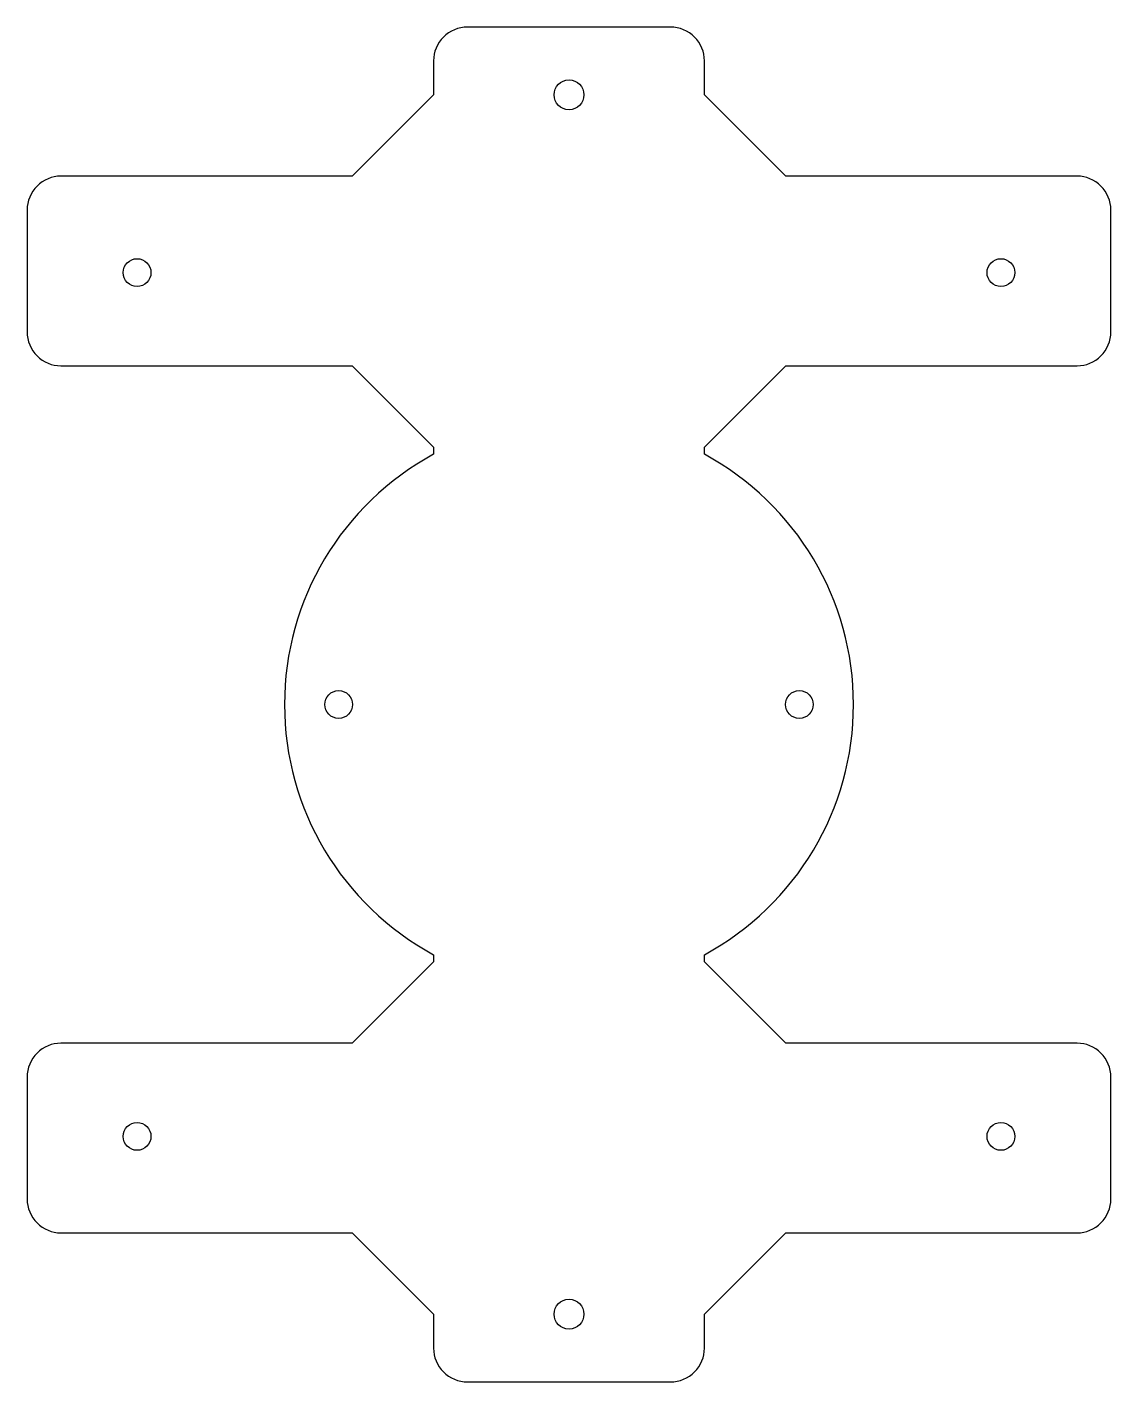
# Model space of a CAD drawing. Header units: inches. Extents: x -2 to 2, y -2.5 to 2.5.
import ezdxf

# ---------------------------------------------------------------- set-up
doc = ezdxf.new("R2010")
doc.units = ezdxf.units.IN
doc.header["$MEASUREMENT"] = 0

msp = doc.modelspace()

# ---------------------------------------------------------------- linework, layer by layer
msp.add_lwpolyline([(0.5, 0.9233), (0.5, 0.95), (0.8, 1.25), (1.875, 1.25, 0.414214), (2, 1.375), (2, 1.825, 0.414214), (1.875, 1.95), (0.8, 1.95), (0.5, 2.25), (0.5, 2.375, 0.414214), (0.375, 2.5), (-0.375, 2.5, 0.414214), (-0.5, 2.375), (-0.5, 2.25), (-0.8, 1.95), (-1.875, 1.95, 0.414214), (-2, 1.825), (-2, 1.375, 0.414214), (-1.875, 1.25), (-0.8, 1.25), (-0.5, 0.95), (-0.5, 0.9233, 0.595683), (-0.5, -0.9233), (-0.5, -0.95), (-0.8, -1.25), (-1.875, -1.25, 0.414214), (-2, -1.375), (-2, -1.825, 0.414214), (-1.875, -1.95), (-0.8, -1.95), (-0.5, -2.25), (-0.5, -2.375, 0.414214), (-0.375, -2.5), (0.375, -2.5, 0.414214), (0.5, -2.375), (0.5, -2.25), (0.8, -1.95), (1.875, -1.95, 0.414214), (2, -1.825), (2, -1.375, 0.414214), (1.875, -1.25), (0.8, -1.25), (0.5, -0.95), (0.5, -0.9233, 0.595683)], format="xyb", close=True)
for centre, radius in [((0, 2.25), 0.0551), ((-1.594, 1.594), 0.0512), ((1.594, 1.594), 0.0512), ((-0.85, 0), 0.0512), ((0.85, 0), 0.0512), ((-1.594, -1.594), 0.0512), ((1.594, -1.594), 0.0512), ((0, -2.25), 0.0551)]:
    msp.add_circle(centre, radius)

doc.saveas('drawing.dxf')
